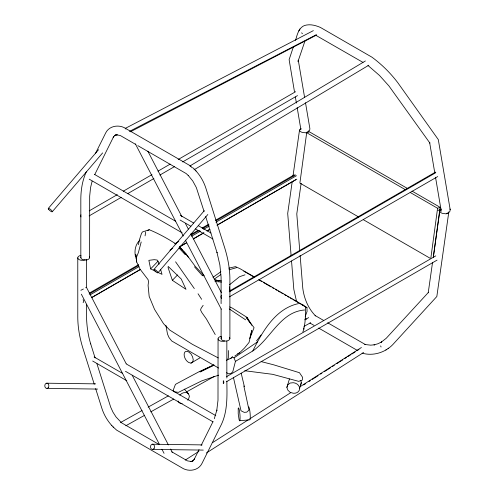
<?xml version="1.0" encoding="UTF-8"?>
<svg xmlns="http://www.w3.org/2000/svg" width="495" height="495" viewBox="0 0 495 495"><rect width="100%" height="100%" fill="white"/><g stroke="black" fill="none" stroke-linecap="round" stroke-linejoin="round"><path stroke-width="0.74" d="M295.558 40.429C297.186 34.446 299.19 25.858 306.671 25.004C311.349 24.224 316.113 25.585 320.383 27.423L371.999 57.216C381.738 64.406 390.437 73 397.757 82.64L438.304 139.59L450.196 209.725L449.881 211.315A4.43 2.964 -9.6 0 1 447.437 213.159L446.304 213.456M228.449 350.553L228.306 358.027L227.564 359.766L226.363 360.273M440.76 209.917L439.845 210.827L440.129 211.953A4.628 2.159 8.1 0 0 442.536 213.401L445.976 213.821A4.43 2.067 8.1 0 0 448.427 212.968L448.755 211.916M86.396 287.242L126.194 363.726M302.903 331.91C305.576 324.219 305.452 315.556 305.52 307.463M407.379 188.416L309.214 131.738L306.69 132.703L299.89 183.063L358.652 216.996M430.879 257.87L437.58 208.271L440.104 207.306L433.403 256.905M292.217 181.554L287.7 213.444L291.103 255.63M292.972 176.239L299.537 129.919L301.152 128.669M301.121 183.336L296.783 213.908L299.76 250.755M432.531 262.455L428.225 292.823L428.546 292.273L386.242 338.271L381.082 342.311L381.713 341.897L377.951 343.747L373.997 344.885L374.771 344.749L370.693 345.164L364.84 344.483L365.551 344.644L327.696 322.789M433.28 257.14L439.845 210.827M448.742 212.473L436.831 296.511L392.677 344.724C384.9 352.694 372.865 356.313 362.086 353.139M232.149 356.802L234.03 357.904L235.441 361.375L232.78 371.757L231.097 373.372L228.634 373.849L226.623 372.692M145.066 235.861L145.74 231.908M138.408 244.672L139.51 239.549L141.514 233.349L142.473 231.945L149.224 229.717C158.586 233.547 167.527 238.485 175.997 244.004M298.244 60.44L298.015 61.417L304.963 41.011M300.793 380.599A6.317 5.099 15.3 0 1 301.232 382.666L299.617 388.556A6.317 5.099 15.3 0 1 293.244 393.24L290.058 392.288L287.83 390.11L286.871 387.387L289.445 378.953M141.199 241.962L138.445 252.419L136.156 258.043L136.713 262.072L140.073 269.169L148.104 279.706L148.537 281.723L148.085 285.349L149.168 296.425L154.57 309.449L163.542 323.705L169.742 330.066L192.487 344.39L218.276 357.922M92.113 181.189L90.573 187.543L89.675 196.125L89.614 257.555M293.325 46.994L289.123 59.641L294.476 91.711M305.236 316.46L307.061 311.466L306.962 307.642L302.563 304.796L303.757 305.805M286.871 387.387L287.83 384.844L290.058 383.068L293.244 382.703A6.317 5.099 15.3 0 1 299.617 388.556M214.292 418.721L216.884 410.058L216.723 410.831L217.998 400.22L218.06 338.79M86.303 171.864C82.492 180.112 80.988 189.263 80.827 198.297L80.827 257.555M95.498 153.394L105.713 132.883C109.011 126.163 117.829 124.468 124.196 127.623L191.014 166.202M94.694 174.692L113.646 136.639L113.176 137.393L115.143 135.154L114.419 135.748L116.146 134.85L115.279 135.178L117.284 134.807L116.387 134.838L120.217 135.475L135.865 144.509M199.04 449.652L194.034 459.707L194.504 458.952L192.53 461.192L193.254 460.598L191.528 461.495L192.4 461.167L190.389 461.538L191.287 461.507L187.463 460.876L171.815 451.836M201.081 445.556L212.98 421.653M235.441 361.375L252.772 350.98C262.56 331.365 275.653 308.243 298.825 303.54M298.788 30.95L299.921 28.976M203.154 305.335L201.149 308.23L200.537 309.981L201.774 312.456L206.446 319.04L215.226 334.558M256.534 340.894L261.044 334.973M187.741 400.214L188.546 399.187L189.412 396.303L188.546 393.921L184.332 389.138M139.93 240.155C135.426 244.208 134.225 250.687 135.432 256.429M48.263 208.457L98.598 149.651M52.297 211.712L102.638 152.906M153.957 269.478L204.293 210.672M157.992 272.733L207.826 214.508M155.993 271.47L150.635 268.915L158.091 261.15M172.365 280.319L168.102 267.671L168.195 266.434L181.25 279.038L186.002 289.334L172.365 280.319L177.55 274.923M234.809 356.047L239.592 352.811L244.437 348.078L249.041 342.435L251.794 330.443L249.721 338.568L254.065 327.671L246.201 317.27L247.283 317.561L251.763 325.283M83.092 302.581L83.37 302.321A2.537 1.466 60 0 0 83.377 300.248L83.092 299.654M221.482 295.558L221.203 295.818A2.537 1.466 60 0 0 221.197 297.891L221.482 298.485M223.313 383.538L223.313 380.612M252.772 350.98C270.969 338.506 280.337 311.77 304.623 310M229.507 284.78L239.506 276.73L244.994 274.824M230.522 358.529L232.458 356.988M212.974 277.318L220.9 271.706M169.934 250.216L172.774 248.243M214.731 278.759L220.838 274.558M234.03 357.904L257.666 341.76M190.983 363.144L192.58 362.093L193.267 359.853L192.58 356.821L190.983 353.925L188.7 351.951A6.317 3.651 60 0 0 184.14 354.581A6.317 3.651 60 0 0 188.7 362.489L190.983 363.144L199.881 357.879M385.834 350.008L386.459 349.594M388.006 348.573L388.618 348.171M85.697 287.731L86.155 287.434M303.683 384.949L305.774 383.6M309.022 381.515L310.315 380.686M312.265 379.436L314.207 378.186M314.74 377.858L318.099 375.693M320.587 374.102L321.892 373.267M324.59 371.528L326.533 370.279M327.09 369.926L330.425 367.785M332.293 366.591L334.317 365.285M336.848 363.67L338.858 362.371M339.446 362L342.75 359.877M344.65 358.658L346.642 357.378M347.898 356.573L350.534 354.884M351.803 354.067L355.076 351.97M357.006 350.732L358.968 349.47M185.241 460.09L198.891 451.366M212.541 442.641L248.298 419.797M249.598 418.968L290.546 392.795M300.298 386.564L361.406 347.515M206.341 453.012L363.652 352.483M189.944 165.955L365.39 60.965M194.04 169.81L368.818 65.21M147.467 230.757L149.224 229.717M89.205 210.87L117.309 194.646M123.267 191.206L151.984 174.624M157.998 171.152L170.156 164.13M178.188 159.495L295.583 91.717M89.131 215.907L121.195 197.4M127.871 193.545L153.92 178.503M159.928 175.032L174.624 166.549M182.643 161.921L297.52 95.597M89.236 293.176L138.662 264.639M174.729 243.818L178.732 241.504M190.754 234.562L198.105 230.324M202.108 228.009L208.791 224.155M215.467 220.3L294.284 174.797M89.168 294.073L138.674 265.493M191.355 235.076L199.547 230.348M202.709 228.523L208.909 224.94M216.067 220.807L295.546 174.921M90.065 294.865L138.959 266.638M191.584 236.257L200.555 231.078M203.606 229.315L209.261 226.054M215.956 222.187L296.443 175.713M92.07 297.297L140.159 269.534M180.217 246.405L186.244 242.927M193.57 238.695L203.606 232.898M206.929 230.979L209.62 229.426M216.946 225.2L295.775 179.685M91.773 297.569L140.531 269.416M179.933 246.665L186.615 242.81M193.291 238.955L203.977 232.786M207.318 230.856L209.991 229.315M217.336 225.07L296.814 179.184M229.197 291.202L435.581 172.05M229.426 291.827L435.81 172.675M229.358 296.864L437.741 176.554M226.722 376.571L435.773 255.878M226.654 381.608L437.042 260.141M120.477 422.563L142.065 410.522M148.135 407.137L168.374 395.851M304.66 319.85L308.707 317.592M125.804 425.78L144.695 415.243M150.765 411.859L173.702 399.069M186.522 391.916L214.187 376.491M303.918 326.453L310.662 322.69M125.186 128.44L313.36 30.634M130.408 131.806L316.534 35.065M129.449 131.392L316.33 34.718M83.408 289.018L80.864 290.28M237.563 353.82L239.592 352.811M213.772 365.118L200.005 371.931L213.889 365.205M213.908 364.852L199.343 371.578L176.133 383.984L175.403 384.473L173.12 390.462L174.283 391.786L178.404 392.356L201.904 380.804L218.679 375.161M227.564 359.766L231.654 357.891M438.025 210.387L441.49 209.138M306.219 132.419L307.339 132.091A4.43 2.964 -9.6 0 0 309.672 130.179L309.876 128.589L305.502 102.75M229.03 269.775L236.635 267.634M228.845 268.154L235.484 266.632L239.914 268.643L254.337 276.909M239.58 420.744L249.777 419.81A6.317 0.804 84.8 0 0 250.278 417.038A6.317 0.804 84.8 0 0 249.27 408.09L248.768 406.909M46.629 383.198L95.665 383.866M47.019 388.389L97.583 389.076M152.318 444.219L202.121 444.894M152.708 449.411L203.272 450.097M214.972 281.507L221.488 282.076M221.37 280.863L215.641 280.176L219.155 280.968M244.728 370.73L272.683 374.331L298.683 381.354L302.297 380.08L302.606 377.345L299.463 372.71L273.568 364.79L261.082 361.579M202.443 275.567L204.206 275.826L195.179 266.26L186.318 254.257L179.468 247.116L182.08 249.944M217.794 280.597L219.186 280.931M214.236 279.409L217.101 280.43M315.631 35.188L362.977 62.395M229.736 306.919L232.433 308.15L247.283 317.561M243.75 271.192L253.558 276.81M158.004 272.429L162.02 274.348L160.553 269.305M412.057 191.113L440.104 207.306M306.69 132.703L405.523 189.764M410.2 192.462L437.58 208.271M363.33 219.693L430.112 258.248M137.845 145.654L186.108 173.516L188.409 175.595L188.137 175.31L192.759 180.978L196.336 187.568L204.064 211.445M180.223 215.238L193.601 222.967M198.285 225.664L210.994 233.003M180.118 220.058L190.822 226.234M195.506 228.938L212.899 238.98M94.601 174.469L175.508 221.185M89.218 179.165L182.16 232.829M259.009 279.607L303.317 305.248M258.897 279.892L261.564 281.438M263.569 282.589L270.913 286.834M272.25 287.601L273.58 288.375M275.585 289.532L276.922 290.299M278.258 291.072L280.257 292.229M281.593 292.997L282.93 293.77M284.266 294.537L286.265 295.694M287.601 296.468L288.938 297.235M290.274 298.009L292.273 299.166M293.609 299.933L298.281 302.631M299.617 303.404L306.962 307.642M323.711 320.488L315.074 315.507L315.556 315.897C308.267 308.558 304.109 298.535 302.792 288.368L300.131 255.358M309.975 323.056L313.985 325.37M318.662 328.067L357.409 350.441M218.592 368.051L171.74 340.999L169.012 337.522L167.496 334.063L165.912 325.401M126.188 363.905L215.783 415.633M125.483 371.306L213.073 421.876M94.112 356.975L122.209 373.199M92.67 361.022L126.782 380.717M159.254 444.584L121.566 422.829L115.991 416.895L112.971 412.149L110.657 407.069L96.94 363.769M229.222 308.886L245.65 319.85M188.546 393.921L186.535 392.535L183.664 392.727A6.317 4.597 -41.4 0 0 179.79 395.171M367.952 65.445L379.498 75.457L388.897 85.901L429.907 143.092L429.629 142.48L434.752 172.693M186.052 254.319L188.471 257.357M192.765 167.687L194.591 169.451M113.089 426.894L116.659 430.143L183.484 468.722C189.845 471.877 198.662 470.182 201.96 463.469L221.376 424.481C227.743 411.011 227.063 395.598 226.846 381.119M195.828 170.756C200.339 175.706 203.754 181.653 205.815 188.026L224.52 247.271C227.78 257.629 229.872 268.42 229.897 279.304L229.897 338.549M95.64 388.606L101.859 408.319C103.919 414.692 107.335 420.639 111.851 425.589M194.318 169.166L196.051 170.992M111.629 425.36L113.361 427.179M183.651 251.627L186.275 254.424L179.524 246.751M178.918 247.896L185.136 254.579M301.622 32.819L302.426 33.697M194.479 266.805L202.48 275.764M305.403 318.118L306.343 319.238M175.583 261.812L194.306 288.56M246.201 317.27L249.987 322.851M198.049 293.776L201.644 299.302M147.863 151.229L181.956 216.816M185.483 223.598L188.304 229.024M190.792 233.807L221.345 292.594M135.376 143.878L183.274 236.028M185.408 240.131L221.29 309.171M132.19 375.253L168.411 444.937M170.54 449.039L172.316 452.461M81.341 294.191L159.44 444.442M161.927 449.225L164.055 453.327M380.636 345.925L381.076 347.007M449.899 208.977L450.196 209.725M303.571 327.987L304.035 329.181M205.679 216.544L217.082 252.766L216.977 252.413L219.873 264.998L221.079 277.021L221.11 303.627M95.096 357.935L90.597 343.586L90.703 343.932C86.792 331.31 86.056 317.988 86.563 304.858M94.254 384.231L83.154 349.074C79.893 338.716 77.802 327.925 77.777 317.041L77.777 257.796M296.524 301.319L293.826 289.377L291.536 261.001M159.087 264.262L158.456 262.103L157.144 260.054L154.236 259.665L148.865 260.339L150.635 268.915M243.837 385.958L248.991 410.046L246.776 412.131L244.245 412.366L241.022 410.776L233.386 377.27M241.189 373.224L244.4 386.663M435.52 177.229L441.28 211.223M298.287 60.192L304.598 97.428M295.373 97.014L296.4 103.078M297.173 107.625L300.898 129.597M229.408 286.76L229.94 290.237M136.713 262.072L135.816 254.609L136.156 258.043M308.441 130.816L308.224 131.887A4.43 2.067 8.1 0 1 305.879 132.802L302.445 132.456A4.628 2.159 8.1 0 1 299.927 131.051L299.537 129.919M226.846 341.098L226.846 378.038M221.11 308.942L221.11 338.549M86.563 259.312L86.563 287.409M182.179 403.543A6.317 4.597 -41.4 0 1 178.076 400.993M301.232 382.666A6.317 5.099 15.3 0 1 300.44 385.228M89.465 256.899A4.393 2.537 0 0 1 85.22 260.092A4.393 2.537 0 0 1 80.976 256.899M80.97 216.934A2.537 1.466 60 0 1 80.97 214.867M229.309 337.281A4.393 2.537 0 0 1 225.503 341.086A4.393 2.537 0 0 1 221.698 337.281M224.65 340.987A4.393 2.537 0 0 1 218.394 339.762A4.393 2.537 0 0 1 221.321 336.34M85.276 259.59A4.393 2.537 0 0 1 78.365 259.064A4.393 2.537 0 0 1 81.032 255.346M223.598 381.206A2.537 1.466 60 0 1 223.598 383.272M125.322 128.737A2.704 1.516 63.7 0 1 125.792 128.96M190.191 166.246A2.704 1.677 58.7 0 1 190.711 166.444M191.231 166.79A2.704 1.677 58.7 0 1 192.116 167.836M238.219 408.53L238.219 413.801L239.073 419.562A6.317 0.804 84.8 0 0 240.081 417.972A6.317 0.804 84.8 0 0 239.073 409.025L238.571 407.843L238.219 408.53M48.386 387.436A2.611 2.03 -89.2 0 0 47.155 383.217A2.611 2.03 -89.2 0 0 44.921 386.725A2.611 2.03 -89.2 0 0 48.386 387.436M154.075 448.458A2.611 2.03 -89.2 0 0 152.85 444.238A2.611 2.03 -89.2 0 0 150.616 447.746A2.611 2.03 -89.2 0 0 154.075 448.458M48.72 209.422A2.611 0.656 40.6 0 0 52.179 211.835A2.611 0.656 40.6 0 0 49.946 208.995A2.611 0.656 40.6 0 0 48.72 209.422M154.409 270.437A2.611 0.656 40.6 0 0 157.874 272.856A2.611 0.656 40.6 0 0 155.64 270.016A2.611 0.656 40.6 0 0 154.409 270.437"/></g></svg>
